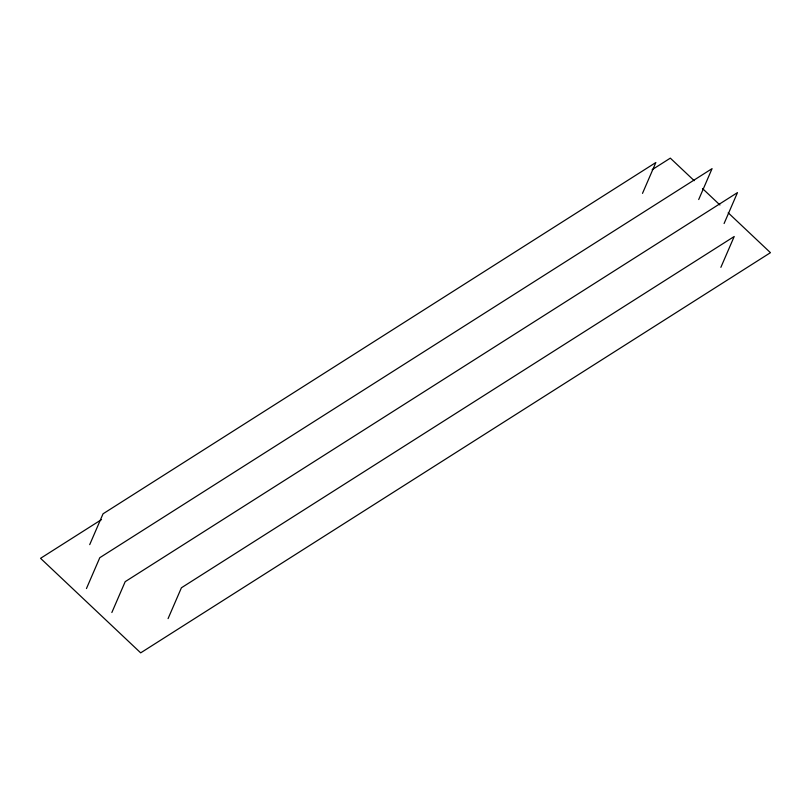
<?xml version="1.0" encoding="UTF-8"?>
<svg xmlns="http://www.w3.org/2000/svg" width="811" height="811" viewBox="0 0 811 811"><rect width="100%" height="100%" fill="white"/><g stroke="black" fill="none" stroke-linecap="round" stroke-linejoin="round"><path stroke-width="1.22" d="M89.707 544.637L103.048 513.799L655.846 162.524L642.505 193.373M86.453 588.543L99.794 557.694L712.068 168.637L698.697 199.547M111.847 612.518L125.188 581.669L737.473 192.612L724.091 223.522M168.07 618.621L181.411 587.782L734.208 236.508L720.867 267.356M101.497 519.598L40.55 558.323L140.678 652.855L770.45 252.677L728.197 212.786M652.145 169.692L670.322 158.145L694.206 180.691M702.468 188.497L719.925 204.98"/></g></svg>
